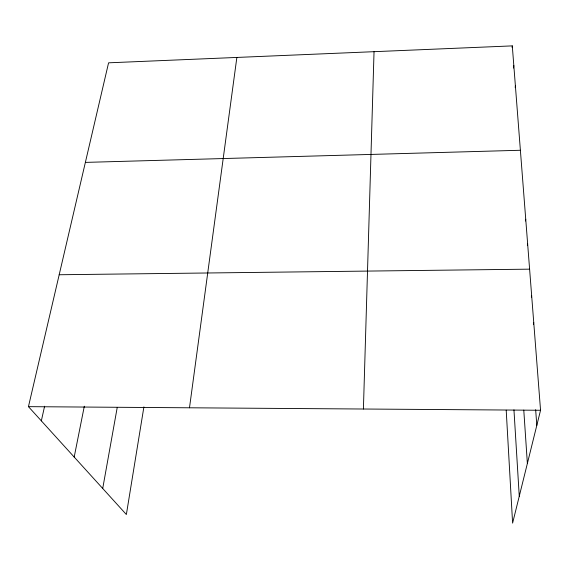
<?xml version="1.0" encoding="UTF-8"?>
<svg xmlns="http://www.w3.org/2000/svg" width="569" height="569" viewBox="0 0 569 569"><rect width="100%" height="100%" fill="white"/><g stroke="black" fill="none" stroke-linecap="round" stroke-linejoin="round"><path stroke-width="0.85" d="M363.413 409.019L374.039 51.679M512.121 47.611L512.292 45.883L108.579 62.818L28.45 406.657L126.361 514.518L143.907 406.871M513.544 68.06L513.814 65.485M515.187 87.462L515.379 85.699M189.491 407.788L236.868 57.433M525.479 220.992L525.735 219.243M527.371 245.488L527.641 243.781M102.719 488.472L117.214 407.532M531.339 297.11L531.645 295.418M533.423 324.323L533.75 322.609M74.19 457.049L84.319 406.216M41.338 420.854L44.602 406.223M512.292 45.883L540.55 410.263L512.605 523.117L506.204 410.228M85.371 162.393L520.386 150.266M59.19 274.749L529.611 269.158M28.45 406.657L540.55 410.263M535.649 409.708L536.816 425.349M523.779 410.121L527.371 463.486M513.956 409.879L519.262 496.232"/></g></svg>
